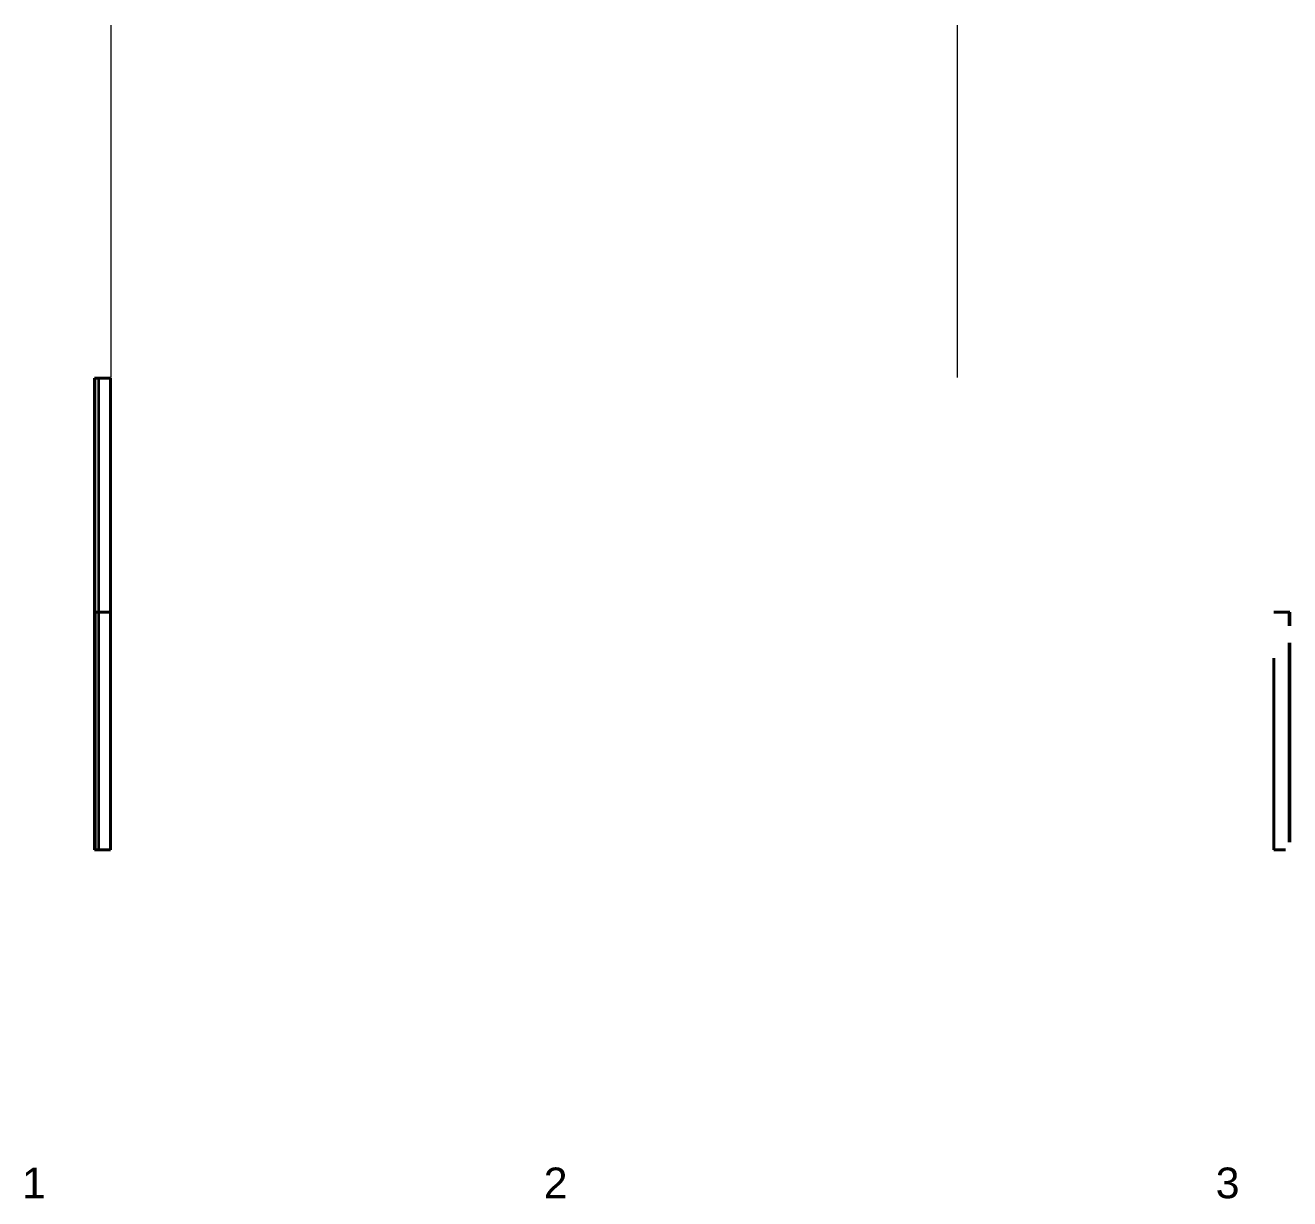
# Model space of a CAD drawing. Header units: millimetres. Extents: x -1379 to 1385823, y -4884429 to 548763.
# Drawn here: x 605547 to 622040, y -2287569 to -2272272 of the extents above; entities that cross this region are included whole.
import ezdxf

# ---------------------------------------------------------------- set-up
doc = ezdxf.new("R2010")
doc.units = ezdxf.units.MM
for name, color, linetype, lineweight in [('A-GLAZ-CURT', 7, 'Continuous', 35), ('S-GRID-IDEN', 7, 'Continuous', 50), ('WALL-E', 7, 'Continuous', 50)]:
    doc.layers.add(name, color=color, linetype=linetype, lineweight=lineweight)
doc.styles.add('Arial_1', font='arial.ttf', dxfattribs={"height": 125})

# ---------------------------------------------------------------- blocks, each defined once
blk = doc.blocks.new('DPA_Curved type C_Left 1 - Curved Type C_Left-5847586-IV01 - ELEVATION 4')
at = {"layer": 'A-GLAZ-CURT', "color": 7}
for p, q in [((2300168, 106775), (2300116, 106775)), ((2300116, 106775), (2300163, 106775)), ((2300116, 103675), (2300116, 106775)), ((2300173, 106775), (2300123, 106775)), ((2300123, 106775), (2300168, 106775)), ((2300163, 106775), (2300123, 106775)), ((2300123, 106775), (2300173, 106775)), ((2300123, 106775), (2300123, 103675)), ((2300323, 106775), (2300173, 106775)), ((2300173, 106775), (2300323, 106775)), ((2300173, 103675), (2300173, 106775)), ((2300173, 103675), (2300173, 106775)), ((2300173, 103675), (2300173, 106775)), ((2300173, 103675), (2300173, 106775)), ((2300323, 106775), (2300323, 103675)), ((2300323, 103675), (2300323, 106775)), ((2300163, 103675), (2300116, 103675)), ((2300116, 103675), (2300168, 103675)), ((2300173, 103675), (2300123, 103675)), ((2300123, 103675), (2300163, 103675)), ((2300168, 103675), (2300123, 103675)), ((2300123, 103675), (2300173, 103675)), ((2300323, 103675), (2300173, 103675)), ((2300173, 103675), (2300323, 103675))]:
    blk.add_line(p, q, dxfattribs=at)
blk = doc.blocks.new('DPA_Curved type C_Left 1 - Curved Type C_Left-5848536-IV01 - ELEVATION 4')
at = {"layer": 'A-GLAZ-CURT', "color": 7}
for p, q in [((2315498, 106775), (2315648, 106775)), ((2315648, 106775), (2315498, 106775)), ((2315648, 106775), (2315698, 106775)), ((2315698, 106775), (2315648, 106775)), ((2315705, 106775), (2315653, 106775)), ((2315653, 106775), (2315698, 106775)), ((2315698, 106775), (2315657, 106775)), ((2315657, 106775), (2315705, 106775)), ((2315698, 106595), (2315698, 106775)), ((2315705, 106775), (2315705, 106595)), ((2315698, 103775), (2315698, 106375)), ((2315705, 106375), (2315705, 103775)), ((2315498, 103675), (2315498, 106175)), ((2315498, 106175), (2315498, 103675)), ((2315498, 103675), (2315648, 103675)), ((2315648, 103675), (2315498, 103675))]:
    blk.add_line(p, q, dxfattribs=at)
blk = doc.blocks.new('DPA_Curved type B 1 - Curved Type B-5847765-IV01 - ELEVATION 4')
at = {"layer": 'A-GLAZ-CURT', "color": 7}
for p, q in [((2300166, 109825), (2300116, 109825)), ((2300116, 109825), (2300166, 109825)), ((2300116, 106775), (2300116, 109825)), ((2300173, 109825), (2300123, 109825)), ((2300123, 109825), (2300166, 109825)), ((2300166, 109825), (2300123, 109825)), ((2300123, 109825), (2300173, 109825)), ((2300123, 106775), (2300123, 109825)), ((2300323, 109825), (2300173, 109825)), ((2300173, 109825), (2300323, 109825)), ((2300173, 106775), (2300173, 109825)), ((2300173, 106775), (2300173, 109825)), ((2300173, 106775), (2300173, 109825)), ((2300173, 106775), (2300173, 109825)), ((2300323, 109825), (2300323, 106775)), ((2300323, 106775), (2300323, 109825)), ((2300166, 106775), (2300116, 106775)), ((2300116, 106775), (2300166, 106775)), ((2300173, 106775), (2300123, 106775)), ((2300123, 106775), (2300166, 106775)), ((2300166, 106775), (2300123, 106775)), ((2300123, 106775), (2300173, 106775)), ((2300323, 106775), (2300173, 106775)), ((2300173, 106775), (2300323, 106775))]:
    blk.add_line(p, q, dxfattribs=at)

msp = doc.modelspace()

# ---------------------------------------------------------------- linework, layer by layer
at = {"layer": 'WALL-E', "color": 7, "lineweight": 9}
for p, q in [((606667.8, -2276862.2), (606667.8, -2272272.2)), ((617707.8, -2276862.2), (617707.8, -2272272.2))]:
    msp.add_line(p, q, dxfattribs=at)

# ---------------------------------------------------------------- block references
at = {"layer": 'A-GLAZ-CURT', "color": 7}
for name in ['DPA_Curved type B 1 - Curved Type B-5847765-IV01 - ELEVATION 4', 'DPA_Curved type C_Left 1 - Curved Type C_Left-5847586-IV01 - ELEVATION 4', 'DPA_Curved type C_Left 1 - Curved Type C_Left-5848536-IV01 - ELEVATION 4']:
    msp.add_blockref(name, (-1693665, -2386697.2), dxfattribs=at)

# ---------------------------------------------------------------- texts
at = {"layer": 'S-GRID-IDEN', "color": 7, "lineweight": 9, "char_height": 400, "width": 376.793, "attachment_point": 1, "style": 'Arial_1'}
for s, insert in [('1', (605504.5, -2287163.2)), ('2', (612309.5, -2287163.2)), ('3', (621074.5, -2287163.2))]:
    msp.add_mtext(s, dxfattribs=dict(at, insert=insert))

doc.saveas('drawing.dxf')
